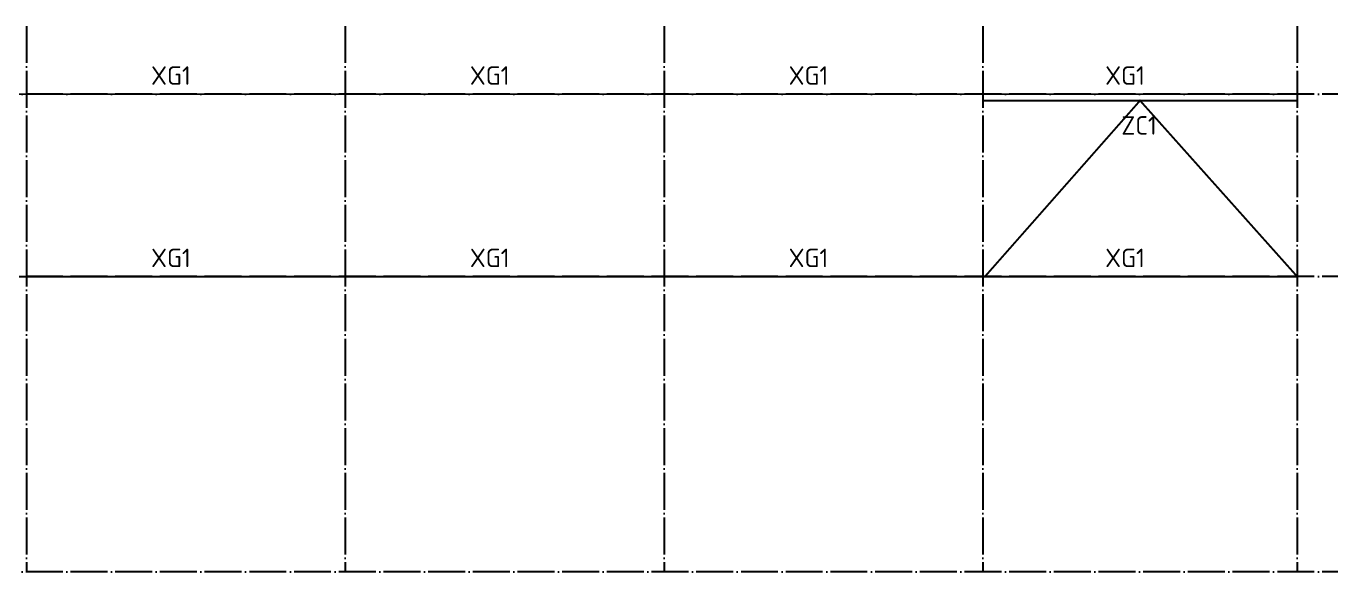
# Model space of a CAD drawing. Extents: x 447413 to 2975780, y -1432727 to 1301644.
# Drawn here: x 2359291 to 2394615, y -633842 to -619056 of the extents above; entities that cross this region are included whole.
import ezdxf
from ezdxf.enums import TextEntityAlignment as Align

# ---------------------------------------------------------------- set-up
doc = ezdxf.new("R2010")
doc.units = 0
doc.header["$LTSCALE"] = 1000
doc.header["$MEASUREMENT"] = 0
doc.linetypes.add('DOTE', pattern=[2.42, 2, -0.2, 0.02, -0.2])
for name, color, linetype in [('DOTE', 1, 'Continuous'), ('XG', 5, 'Continuous'), ('柱间支撑', 5, 'Continuous')]:
    doc.layers.add(name, color=color, linetype=linetype)
doc.styles.add('楷体', font='tssdeng.shx', dxfattribs={"bigfont": 'hztxt.shx'})

msp = doc.modelspace()

# ---------------------------------------------------------------- linework, layer by layer
at = {"layer": 'DOTE', "color": 8, "linetype": 'DOTE', "ltscale": 0.5}
for p, q in [((2359303, -619056.1, 126000), (2359303, -633841.6, 126000)), ((2367933, -619056.1, 126000), (2367933, -633841.6, 126000)), ((2376563, -619056.1, 126000), (2376563, -633841.6, 126000)), ((2385193, -619056.1, 126000), (2385193, -633841.6, 126000)), ((2393703, -619056.1, 126000), (2393703, -633841.6, 126000)), ((2396584.7, -620901.6, 126000), (2275597.3, -620901.6, 126000)), ((2396584.7, -625841.6, 126000), (2275597.3, -625841.6, 126000)), ((2396584.7, -633841.6, 126000), (2275597.3, -633841.6, 126000))]:
    msp.add_line(p, q, dxfattribs=at)
at = {"layer": 'XG', "const_width": 50, "elevation": 126000}
for points in [[(2278383.9, -620901.6), (2393703, -620901.6)], [(2278383.9, -625841.6), (2393703, -625841.6)]]:
    msp.add_lwpolyline(points, dxfattribs=at)
at = {"layer": '柱间支撑', "color": 3, "linetype": 'DOTE', "const_width": 50, "elevation": 126000}
for points in [[(2385193, -621074.5), (2393703, -621074.5)], [(2385248.5, -625841.6), (2389448, -621074.5), (2393703, -625841.6)]]:
    msp.add_lwpolyline(points, dxfattribs=at)

# ---------------------------------------------------------------- texts
at = {"layer": 'XG', "color": 7, "style": '楷体'}
for p in [(2363211.4, -620645.7, 126000), (2371841.4, -620645.7, 126000), (2380471.4, -620645.7, 126000), (2389041.4, -620645.7, 126000), (2363211.4, -625585.7, 126000), (2371841.4, -625585.7, 126000), (2380471.4, -625585.7, 126000), (2389041.4, -625585.7, 126000)]:
    msp.add_text('XG1', height=500, rotation=0, dxfattribs=at).set_placement(p, align=Align.CENTER)
at = {"layer": '柱间支撑', "color": 3, "linetype": 'DOTE', "style": '楷体'}
msp.add_text('ZC1', height=500, rotation=0, dxfattribs=at).set_placement((2389421.3, -621996.8, 126000), align=Align.CENTER)

doc.saveas('drawing.dxf')
